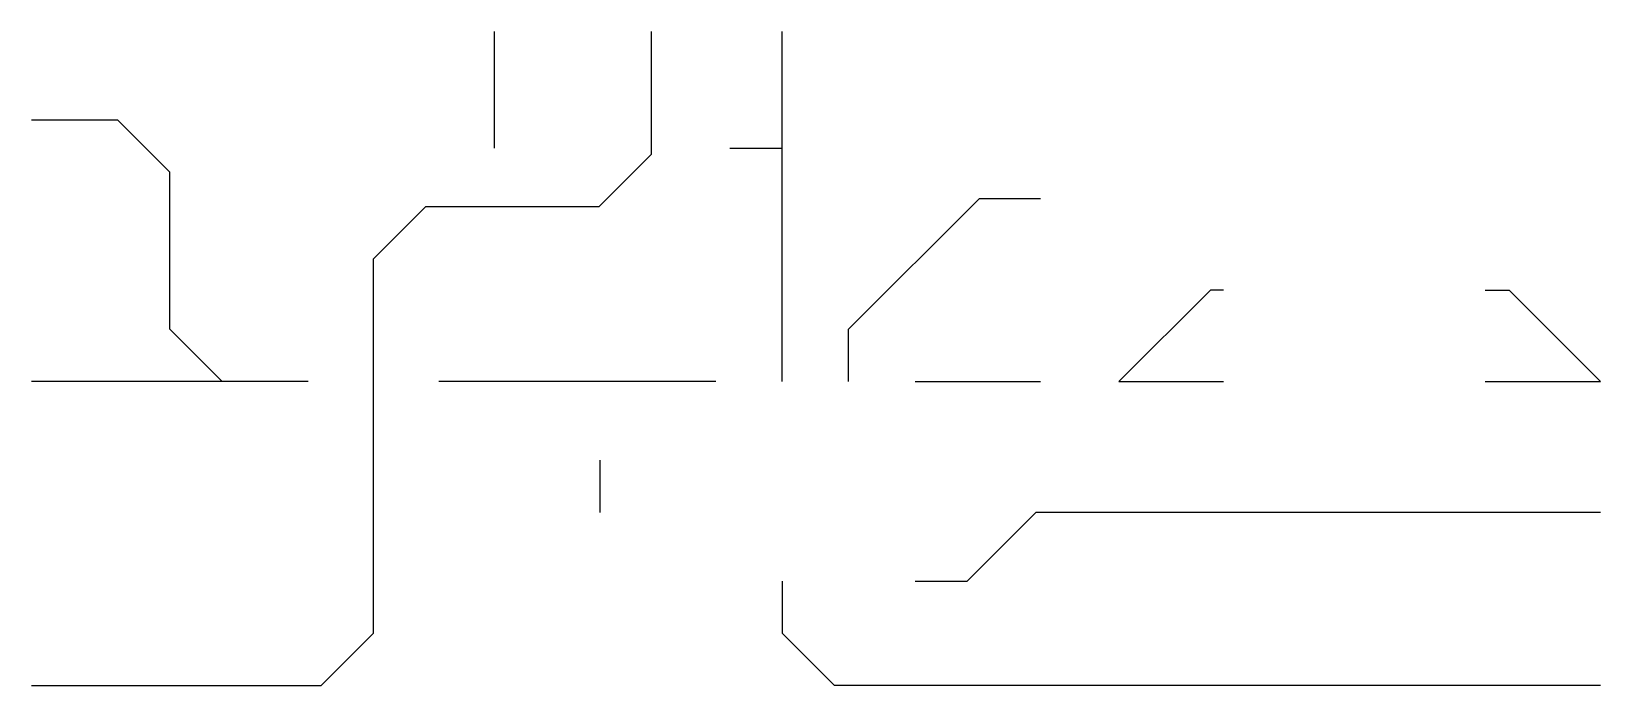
# Model space of a CAD drawing. Header units: millimetres. Extents: x 5 to 65, y 40 to 65.
import ezdxf

# ---------------------------------------------------------------- set-up
doc = ezdxf.new("R2010")
doc.units = ezdxf.units.MM
doc.header["$MEASUREMENT"] = 0
doc.layers.add('TOP-1.20mm', color=1, linetype='Continuous', true_color=0xff0000)

msp = doc.modelspace()

# ---------------------------------------------------------------- linework, layer by layer
at = {"layer": 'TOP-1.20mm'}
for p, q in [((22.706, 60.538), (22.706, 65)), ((28.706, 60.538), (28.706, 65)), ((33.706, 60.538), (33.706, 65)), ((5, 61.615), (8.292, 61.615)), ((8.292, 61.615), (10.292, 59.615)), ((26.706, 58.307), (28.706, 60.307)), ((28.706, 60.307), (28.706, 60.538)), ((31.706, 60.538), (33.706, 60.538)), ((33.706, 56.077), (33.706, 60.538)), ((10.292, 53.615), (10.292, 59.615)), ((18.083, 56.307), (20.083, 58.307)), ((20.083, 58.307), (26.706, 58.307)), ((36.246, 53.615), (41.246, 58.615)), ((41.246, 58.615), (43.58, 58.615)), ((18.083, 54.615), (18.083, 56.307)), ((33.706, 51.615), (33.706, 56.077)), ((18.083, 51.615), (18.083, 54.615)), ((46.58, 51.615), (50.08, 55.115)), ((50.58, 55.115), (50.08, 55.115)), ((60.58, 55.115), (61.5, 55.115)), ((65, 51.615), (61.5, 55.115)), ((10.292, 53.615), (12.292, 51.615)), ((36.246, 51.615), (36.246, 53.615)), ((12.292, 51.615), (5, 51.615)), ((15.583, 51.615), (12.292, 51.615)), ((18.083, 42), (18.083, 51.615)), ((31.166, 51.615), (20.583, 51.615)), ((38.786, 51.615), (43.58, 51.615)), ((46.58, 51.615), (50.58, 51.615)), ((60.58, 51.615), (65, 51.615)), ((26.752, 46.615), (26.752, 48.615)), ((33.706, 43.995), (33.706, 42)), ((38.786, 43.995), (40.786, 43.995)), ((35.706, 40), (33.706, 42)), ((16.083, 40), (18.083, 42)), ((5, 40), (16.083, 40)), ((65, 40), (35.706, 40))]:
    msp.add_line(p, q, dxfattribs=at)
msp.add_lwpolyline([(65, 46.615), (43.406, 46.615), (40.786, 43.995)], dxfattribs=at)

doc.saveas('drawing.dxf')
